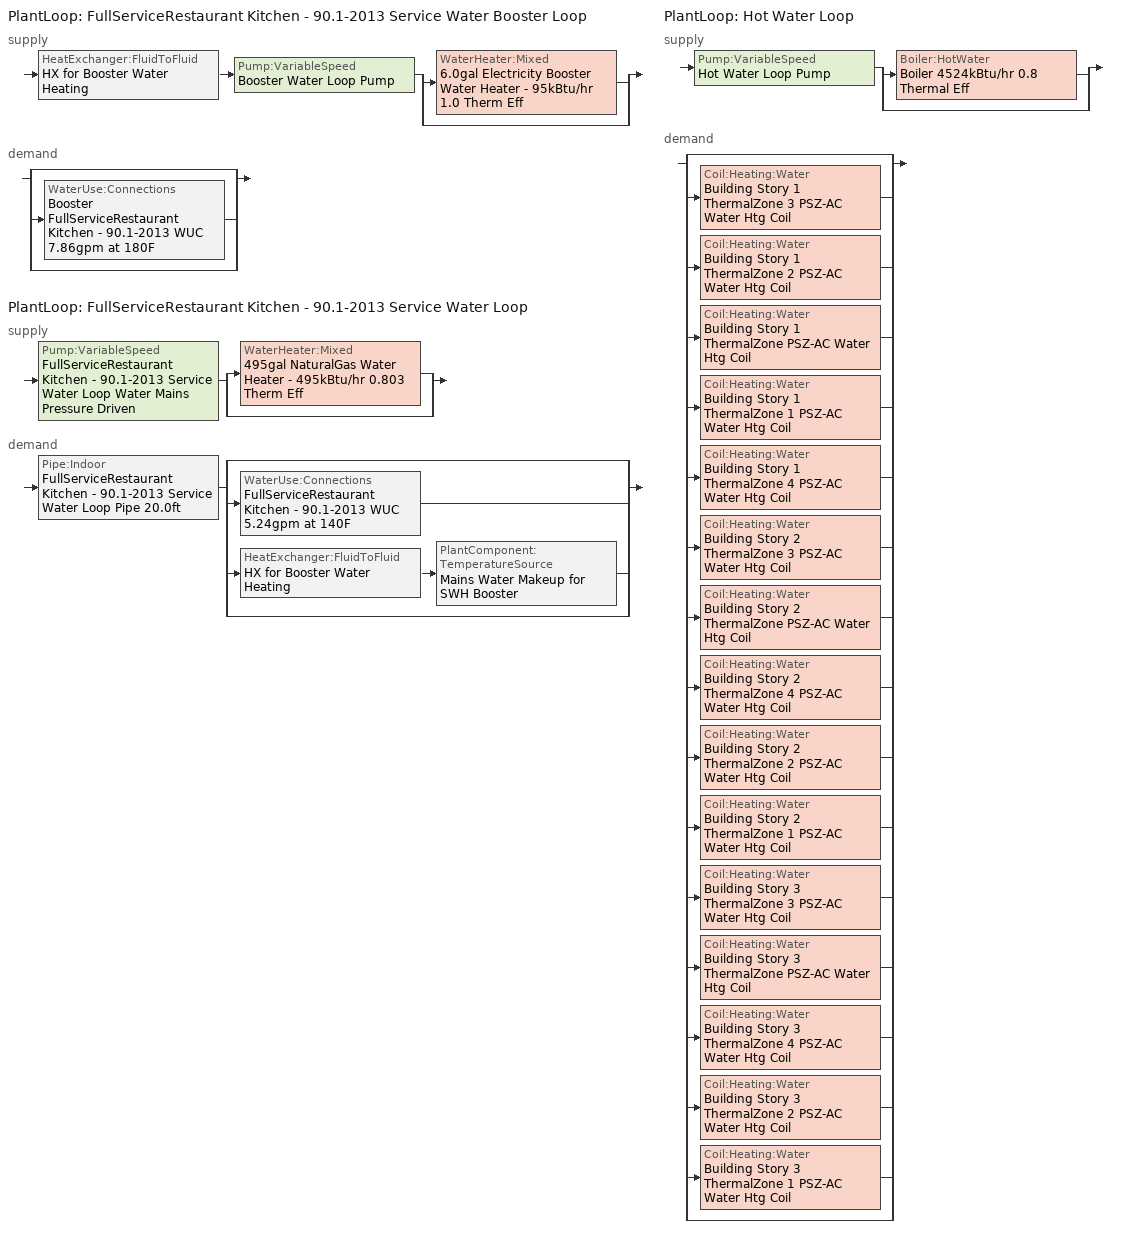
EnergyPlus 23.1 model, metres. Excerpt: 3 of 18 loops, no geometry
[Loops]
PlantLoop 'FullServiceRestaurant Kitchen - 90.1-2013 Service Water Booster Loop'
 supply: HeatExchanger:FluidToFluid 'HX for Booster Water Heating' > Pump:VariableSpeed 'Booster Water Loop Pump' > split
  | WaterHeater:Mixed '6.0gal Electricity Booster Water Heater - 95kBtu/hr 1.0 Therm Eff'
  | bypass
 demand: split
  | bypass
  | WaterUse:Connections 'Booster FullServiceRestaurant Kitchen - 90.1-2013 WUC 7.86gpm at 180F'
  | bypass
PlantLoop 'FullServiceRestaurant Kitchen - 90.1-2013 Service Water Loop'
 supply: Pump:VariableSpeed 'FullServiceRestaurant Kitchen - 90.1-2013 Service Water Loop Water Mains Pressure Driven' > split
  | WaterHeater:Mixed '495gal NaturalGas Water Heater - 495kBtu/hr 0.803 Therm Eff'
  | bypass
 demand: Pipe:Indoor 'FullServiceRestaurant Kitchen - 90.1-2013 Service Water Loop Pipe 20.0ft' > split
  | bypass
  | WaterUse:Connections 'FullServiceRestaurant Kitchen - 90.1-2013 WUC 5.24gpm at 140F'
  | HeatExchanger:FluidToFluid 'HX for Booster Water Heating' > PlantComponent:TemperatureSource 'Mains Water Makeup for SWH Booster'
  | bypass
PlantLoop 'Hot Water Loop'
 supply: Pump:VariableSpeed 'Hot Water Loop Pump' > split
  | Boiler:HotWater 'Boiler 4524kBtu/hr 0.8 Thermal Eff'
  | bypass
 demand: split
  | bypass
  | Coil:Heating:Water 'Building Story 1 ThermalZone 3 PSZ-AC Water Htg Coil'
  | Coil:Heating:Water 'Building Story 1 ThermalZone 2 PSZ-AC Water Htg Coil'
  | Coil:Heating:Water 'Building Story 1 ThermalZone PSZ-AC Water Htg Coil'
  | Coil:Heating:Water 'Building Story 1 ThermalZone 1 PSZ-AC Water Htg Coil'
  | Coil:Heating:Water 'Building Story 1 ThermalZone 4 PSZ-AC Water Htg Coil'
  | Coil:Heating:Water 'Building Story 2 ThermalZone 3 PSZ-AC Water Htg Coil'
  | Coil:Heating:Water 'Building Story 2 ThermalZone PSZ-AC Water Htg Coil'
  | Coil:Heating:Water 'Building Story 2 ThermalZone 4 PSZ-AC Water Htg Coil'
  | Coil:Heating:Water 'Building Story 2 ThermalZone 2 PSZ-AC Water Htg Coil'
  | Coil:Heating:Water 'Building Story 2 ThermalZone 1 PSZ-AC Water Htg Coil'
  | Coil:Heating:Water 'Building Story 3 ThermalZone 3 PSZ-AC Water Htg Coil'
  | Coil:Heating:Water 'Building Story 3 ThermalZone PSZ-AC Water Htg Coil'
  | Coil:Heating:Water 'Building Story 3 ThermalZone 4 PSZ-AC Water Htg Coil'
  | Coil:Heating:Water 'Building Story 3 ThermalZone 2 PSZ-AC Water Htg Coil'
  | Coil:Heating:Water 'Building Story 3 ThermalZone 1 PSZ-AC Water Htg Coil'
  | bypass
[Material]
Copper pipe 0.75in type L: Roughness=Smooth; Thickness {m}=0.001143; Conductivity {W/m-K}=386; Density {kg/m3}=8906.27; Specific Heat {J/kg-K}=385.1856; Thermal Absorptance=0.9; Solar Absorptance=0.7; Visible Absorptance=0.7
[Construction]
Uninsulated copper pipe 0.75in type L: Copper pipe 0.75in type L
[Coil:Heating:Water] Availability Schedule=Always On Discrete; U-Factor Times Area Value {W/K}=Autosize; Maximum Water Flow Rate {m3/s}=Autosize; Performance Input Method=UFactorTimesAreaAndDesignWaterFlowRate; Rated Capacity {W}=Autosize; Rated Inlet Water Temperature {C}=82.2222; Rated Inlet Air Temperature {C}=7.22222; Rated Outlet Water Temperature {C}=71.1111; Rated Outlet Air Temperature {C}=50; Rated Ratio for Air and Water Convection=0.5
Building Story 1 ThermalZone 1 PSZ-AC Water Htg Coil; Building Story 1 ThermalZone 2 PSZ-AC Water Htg Coil; Building Story 1 ThermalZone 3 PSZ-AC Water Htg Coil; Building Story 1 ThermalZone 4 PSZ-AC Water Htg Coil; Building Story 1 ThermalZone PSZ-AC Water Htg Coil; Building Story 2 ThermalZone 1 PSZ-AC Water Htg Coil; Building Story 2 ThermalZone 2 PSZ-AC Water Htg Coil; Building Story 2 ThermalZone 3 PSZ-AC Water Htg Coil; Building Story 2 ThermalZone 4 PSZ-AC Water Htg Coil; Building Story 2 ThermalZone PSZ-AC Water Htg Coil; Building Story 3 ThermalZone 1 PSZ-AC Water Htg Coil; Building Story 3 ThermalZone 2 PSZ-AC Water Htg Coil; Building Story 3 ThermalZone 3 PSZ-AC Water Htg Coil; Building Story 3 ThermalZone 4 PSZ-AC Water Htg Coil; Building Story 3 ThermalZone PSZ-AC Water Htg Coil
[PlantLoop] Fluid Type=Water; Maximum Loop Flow Rate {m3/s}=Autosize; Minimum Loop Flow Rate {m3/s}=0; Plant Loop Volume {m3}=Autocalculate; Load Distribution Scheme=Optimal; Plant Loop Demand Calculation Scheme=SingleSetpoint; Common Pipe Simulation=None
Name | Plant Equipment Operation Scheme | Maximum Loop Temperature {C} | Minimum Loop Temperature {C}
FullServiceRestaurant Kitchen - 90.1-2013 Service Water Booster Loop | FullServiceRestaurant Kitchen - 90.1-2013 Service Water Booster Loop Operation Schemes | 100 | 0
FullServiceRestaurant Kitchen - 90.1-2013 Service Water Loop | FullServiceRestaurant Kitchen - 90.1-2013 Service Water Loop Operation Schemes | 60 | 10
Hot Water Loop | Hot Water Loop Operation Schemes | 100 | 10
[Sizing:Plant] Loop Type=Heating; Sizing Option=NonCoincident; Zone Timesteps in Averaging Window=1; Coincident Sizing Factor Mode=None
Name | Design Loop Exit Temperature {C} | Loop Design Temperature Difference {deltaC}
FullServiceRestaurant Kitchen - 90.1-2013 Service Water Booster Loop | 82.2222 | 5
FullServiceRestaurant Kitchen - 90.1-2013 Service Water Loop | 60 | 5
Hot Water Loop | 82.2222 | 11.1111
[HeatExchanger:FluidToFluid]
HX for Booster Water Heating: Loop Demand Side Design Flow Rate {m3/s}=Autosize; Loop Supply Side Design Flow Rate {m3/s}=Autosize; Heat Exchange Model Type=Ideal; Heat Exchanger U-Factor Times Area Value {W/K}=Autosize; Control Type=UncontrolledOn; Minimum Temperature Difference to Activate Heat Exchanger {deltaC}=0.01; Heat Transfer Metering End Use Type=LoopToLoop; Component Override Cooling Control Temperature Mode=Loop; Sizing Factor=1; Operation Minimum Temperature Limit {C}=0; Operation Maximum Temperature Limit {C}=100
[Pump:VariableSpeed] Design Maximum Flow Rate {m3/s}=Autosize; Fraction of Motor Inefficiencies to Fluid Stream=0; Coefficient 1 of the Part Load Performance Curve=0; Coefficient 2 of the Part Load Performance Curve=3.2485; Coefficient 3 of the Part Load Performance Curve=-4.7443; Coefficient 4 of the Part Load Performance Curve=2.5294; Design Minimum Flow Rate {m3/s}=0; Pump Control Type=Intermittent; Skin Loss Radiative Fraction=0.5; Design Power Sizing Method=PowerPerFlowPerPressure; Design Electric Power per Unit Flow Rate {W/(m3/s)}=348701.1; Design Shaft Power per Unit Flow Rate per Unit Head {W/((m3/s)-Pa)}=1.28205; Design Minimum Flow Rate Fraction=0
Name | Design Pump Head {Pa} | Design Power Consumption {W} | Motor Efficiency
Booster Water Loop Pump | 0 | 0 | 1
FullServiceRestaurant Kitchen - 90.1-2013 Service Water Loop Water Mains Pressure Driven | 0.001 | Autosize | 0.7
Hot Water Loop Pump | 179344 | Autosize | 0.917
[WaterHeater:Mixed] Deadband Temperature Difference {deltaC}=2; Heater Control Type=Cycle; Heater Ignition Minimum Flow Rate {m3/s}=0; Heater Ignition Delay {s}=0; Off Cycle Parasitic Fuel Consumption Rate {W}=0; Off Cycle Parasitic Heat Fraction to Tank=0; On Cycle Parasitic Fuel Consumption Rate {W}=0; On Cycle Parasitic Heat Fraction to Tank=0; Ambient Temperature Indicator=Schedule; Off Cycle Loss Fraction to Zone=1; On Cycle Loss Fraction to Zone=1; Use Side Effectiveness=1; Source Side Effectiveness=1; Use Side Design Flow Rate {m3/s}=Autosize; Source Side Design Flow Rate {m3/s}=Autosize; Indirect Water Heating Recovery Time {hr}=1.5; Source Side Flow Control Mode=IndirectHeatPrimarySetpoint
Name | Tank Volume {m3} | Setpoint Temperature Schedule | Maximum Temperature Limit {C} | Heater Maximum Capacity {W} | Heater Fuel Type | Heater Thermal Efficiency | Off Cycle Parasitic Fuel Type | On Cycle Parasitic Fuel Type | Ambient Temperature Schedule | Off Cycle Loss Coefficient to Ambient Temperature {W/K} | On Cycle Loss Coefficient to Ambient Temperature {W/K}
6.0gal Electricity Booster Water Heater - 95kBtu/hr 1.0 Therm Eff | 0.0227125 | Service Water Booster Temp - 180.00000000000006F | 82.2222 | 27858.7 | Electricity | 1 | Electricity | Electricity | Water Heater Ambient Temp Schedule - 71.6 | 9.00886 | 9.00886
495gal NaturalGas Water Heater - 495kBtu/hr 0.803 Therm Eff | 1.87413 | Service Water Loop Temp - 140F | 60 | 145097 | NaturalGas | 0.803034 | NaturalGas | NaturalGas | Water Heater Ambient Temp Schedule - 71.6f | 14.1488 | 14.1488
[WaterHeater:Sizing] Design Mode=PeakDraw; Time Storage Can Meet Peak Draw {hr}=0.538503; Time for Tank Recovery {hr}=0; Nominal Tank Volume for Autosizing Plant Connections {m3}=1
6.0gal Electricity Booster Water Heater - 95kBtu/hr 1.0 Therm Eff; 495gal NaturalGas Water Heater - 495kBtu/hr 0.803 Therm Eff
[SetpointManager:Scheduled] Control Variable=Temperature
Name | Schedule | Setpoint Node or NodeList
Hot water booster setpoint manager | Service Water Booster Temp - 180.00000000000006F | FullServiceRestaurant Kitchen - 90.1-2013 Service Water Booster Loop Supply Outlet Node
Service hot water setpoint manager | Service Water Loop Temp - 140F | FullServiceRestaurant Kitchen - 90.1-2013 Service Water Loop Supply Outlet Node
Hot Water Loop Setpoint Manager | Hot Water Loop Temp - 180F | Hot Water Loop Supply Outlet Node
[WaterUse:Connections] Drain Water Heat Exchanger Type=None; Drain Water Heat Exchanger Destination=Plant
Name | Water Use Equipment 1
Booster FullServiceRestaurant Kitchen - 90.1-2013 WUC 7.86gpm at 180F | Booster FullServiceRestaurant Kitchen - 90.1-2013 Service Water Use 7.86gpm at 180F
FullServiceRestaurant Kitchen - 90.1-2013 WUC 5.24gpm at 140F | FullServiceRestaurant Kitchen - 90.1-2013 Service Water Use 5.24gpm at 140F
[WaterUse:Equipment] Flow Rate Fraction Schedule=RestaurantSitDown BLDG_SWH_SCH; Sensible Fraction Schedule=Fraction Sensible - 0.2; Latent Fraction Schedule=Fraction Latent - 0.05
Name | Peak Flow Rate {m3/s} | Target Temperature Schedule
Booster FullServiceRestaurant Kitchen - 90.1-2013 Service Water Use 7.86gpm at 180F | 0.000495801 | Mixed Water At Faucet Temp - 180F
FullServiceRestaurant Kitchen - 90.1-2013 Service Water Use 5.24gpm at 140F | 0.000330534 | Mixed Water At Faucet Temp - 140F
[PlantEquipmentOperationSchemes] Control Scheme 1 Schedule=Always On Discrete
Name | Control Scheme 1
FullServiceRestaurant Kitchen - 90.1-2013 Service Water Booster Loop Operation Schemes | FullServiceRestaurant Kitchen - 90.1-2013 Service Water Booster Loop Heating Operation Scheme
FullServiceRestaurant Kitchen - 90.1-2013 Service Water Loop Operation Schemes | FullServiceRestaurant Kitchen - 90.1-2013 Service Water Loop Heating Operation Scheme
Hot Water Loop Operation Schemes | Hot Water Loop Heating Operation Scheme
[PlantEquipmentOperation:HeatingLoad] Load Range 1 Lower Limit {W}=0; Load Range 1 Upper Limit {W}=1000000000
Name | Range 1 Equipment List
FullServiceRestaurant Kitchen - 90.1-2013 Service Water Booster Loop Heating Operation Scheme | FullServiceRestaurant Kitchen - 90.1-2013 Service Water Booster Loop Heating Equipment List
FullServiceRestaurant Kitchen - 90.1-2013 Service Water Loop Heating Operation Scheme | FullServiceRestaurant Kitchen - 90.1-2013 Service Water Loop Heating Equipment List
Hot Water Loop Heating Operation Scheme | Hot Water Loop Heating Equipment List
[PlantEquipmentList]
FullServiceRestaurant Kitchen - 90.1-2013 Service Water Booster Loop Heating Equipment List: HX for Booster Water Heating, 6.0gal Electricity Booster Water Heater - 95kBtu/hr 1.0 Therm Eff
FullServiceRestaurant Kitchen - 90.1-2013 Service Water Loop Heating Equipment List: 495gal NaturalGas Water Heater - 495kBtu/hr 0.803 Therm Eff
Hot Water Loop Heating Equipment List: Boiler 4524kBtu/hr 0.8 Thermal Eff
[Pipe:Indoor]
FullServiceRestaurant Kitchen - 90.1-2013 Service Water Loop Pipe 20.0ft: Construction=Uninsulated copper pipe 0.75in type L; Environment Type=Schedule; Ambient Temperature Schedule=FullServiceRestaurant Kitchen - 90.1-2013 Service Water Loop Piping Air Temp - 70F; Ambient Air Velocity Schedule=FullServiceRestaurant Kitchen - 90.1-2013 Service Water Loop Piping Air Velocity - 0.67mph; Pipe Inside Diameter {m}=0.019939; Pipe Length {m}=6.096
[PlantComponent:TemperatureSource]
Mains Water Makeup for SWH Booster: Design Volume Flow Rate {m3/s}=Autosize; Temperature Specification Type=Scheduled; Source Temperature {C}=8; Source Temperature Schedule=Mains Water Temperature
[Boiler:HotWater]
Boiler 4524kBtu/hr 0.8 Thermal Eff: Fuel Type=NaturalGas; Nominal Capacity {W}=Autosize; Nominal Thermal Efficiency=0.8; Efficiency Curve Temperature Evaluation Variable=LeavingBoiler; Normalized Boiler Efficiency Curve=Boiler with Minimum Turndown; Design Water Flow Rate {m3/s}=Autosize; Minimum Part Load Ratio=0; Maximum Part Load Ratio=1.2; Optimum Part Load Ratio=1; Water Outlet Upper Temperature Limit {C}=95; Boiler Flow Mode=LeavingSetpointModulated; Parasitic Electric Load {W}=0; Sizing Factor=1
[Schedule:Day:Interval]
Fraction Latent - 0.05 Default: No, 24:00, 0.05
Fraction Sensible - 0.2 Default: No, 24:00, 0.2
FullServiceRestaurant Kitchen - 90.1-2013 Service Water Loop Piping Air Temp - 70F Default: No, 24:00, 21.1111
FullServiceRestaurant Kitchen - 90.1-2013 Service Water Loop Piping Air Velocity - 0.67mph Default: No, 24:00, 0.3
Hot Water Loop Temp - 180F Default; Mixed Water At Faucet Temp - 180F Default; Service Water Booster Temp - 180.00000000000006F Default: No, 24:00, 82.2222
Mixed Water At Faucet Temp - 140F Default; Service Water Loop Temp - 140F Default: No, 24:00, 60
RestaurantSitDown BLDG_SWH_SCH Default: No, 01:00, 0.25, 06:00, 0, 10:00, 0.15, 12:00, 0.5, 14:00, 0.4, 17:00, 0.3, 18:00, 0.4, 20:00, 0.5, 21:00, 0.4, 22:00, 0.5, 23:00, 0.4, 24:00, 0.2
RestaurantSitDown BLDG_SWH_SCH SmrDsn|Wkdy Day; RestaurantSitDown BLDG_SWH_SCH Summer Design Day: No, 01:00, 0.2, 06:00, 0, 07:00, 0.15, 08:00, 0.6, 09:00, 0.55, 10:00, 0.45, 11:00, 0.4, 12:00, 0.45, 13:00, 0.4, 14:00, 0.35, 17:00, 0.3, 18:00, 0.4, 19:00, 0.55, 20:00, 0.6, 21:00, 0.5, 22:00, 0.55, 23:00, 0.45, 24:00, 0.25
RestaurantSitDown BLDG_SWH_SCH Winter Design Day; RestaurantSitDown BLDG_SWH_SCH WntrDsn|Sat Day: No, 01:00, 0.2, 06:00, 0, 09:00, 0.15, 10:00, 0.5, 11:00, 0.45, 13:00, 0.5, 14:00, 0.45, 16:00, 0.4, 17:00, 0.35, 18:00, 0.4, 20:00, 0.55, 21:00, 0.5, 22:00, 0.55, 23:00, 0.4, 24:00, 0.3
Water Heater Ambient Temp Schedule - 71.6 Default; Water Heater Ambient Temp Schedule - 71.6f Default: No, 24:00, 22
[Schedule:Week:Daily]
Fraction Latent - 0.05 Week Rule - Jan1-Dec31: Fraction Latent - 0.05 Default, Fraction Latent - 0.05 Default, Fraction Latent - 0.05 Default, Fraction Latent - 0.05 Default, Fraction Latent - 0.05 Default, Fraction Latent - 0.05 Default, Fraction Latent - 0.05 Default, Fraction Latent - 0.05 Default, Fraction Latent - 0.05 Default, Fraction Latent - 0.05 Default, Fraction Latent - 0.05 Default, Fraction Latent - 0.05 Default
Fraction Sensible - 0.2 Week Rule - Jan1-Dec31: Fraction Sensible - 0.2 Default, Fraction Sensible - 0.2 Default, Fraction Sensible - 0.2 Default, Fraction Sensible - 0.2 Default, Fraction Sensible - 0.2 Default, Fraction Sensible - 0.2 Default, Fraction Sensible - 0.2 Default, Fraction Sensible - 0.2 Default, Fraction Sensible - 0.2 Default, Fraction Sensible - 0.2 Default, Fraction Sensible - 0.2 Default, Fraction Sensible - 0.2 Default
FullServiceRestaurant Kitchen - 90.1-2013 Service Water Loop Piping Air Temp - 70F Week Rule - Jan1-Dec31: FullServiceRestaurant Kitchen - 90.1-2013 Service Water Loop Piping Air Temp - 70F Default, FullServiceRestaurant Kitchen - 90.1-2013 Service Water Loop Piping Air Temp - 70F Default, FullServiceRestaurant Kitchen - 90.1-2013 Service Water Loop Piping Air Temp - 70F Default, FullServiceRestaurant Kitchen - 90.1-2013 Service Water Loop Piping Air Temp - 70F Default, FullServiceRestaurant Kitchen - 90.1-2013 Service Water Loop Piping Air Temp - 70F Default, FullServiceRestaurant Kitchen - 90.1-2013 Service Water Loop Piping Air Temp - 70F Default, FullServiceRestaurant Kitchen - 90.1-2013 Service Water Loop Piping Air Temp - 70F Default, FullServiceRestaurant Kitchen - 90.1-2013 Service Water Loop Piping Air Temp - 70F Default, FullServiceRestaurant Kitchen - 90.1-2013 Service Water Loop Piping Air Temp - 70F Default, FullServiceRestaurant Kitchen - 90.1-2013 Service Water Loop Piping Air Temp - 70F Default, FullServiceRestaurant Kitchen - 90.1-2013 Service Water Loop Piping Air Temp - 70F Default, FullServiceRestaurant Kitchen - 90.1-2013 Service Water Loop Piping Air Temp - 70F Default
FullServiceRestaurant Kitchen - 90.1-2013 Service Water Loop Piping Air Velocity - 0.67mph Week Rule - Jan1-Dec31: FullServiceRestaurant Kitchen - 90.1-2013 Service Water Loop Piping Air Velocity - 0.67mph Default, FullServiceRestaurant Kitchen - 90.1-2013 Service Water Loop Piping Air Velocity - 0.67mph Default, FullServiceRestaurant Kitchen - 90.1-2013 Service Water Loop Piping Air Velocity - 0.67mph Default, FullServiceRestaurant Kitchen - 90.1-2013 Service Water Loop Piping Air Velocity - 0.67mph Default, FullServiceRestaurant Kitchen - 90.1-2013 Service Water Loop Piping Air Velocity - 0.67mph Default, FullServiceRestaurant Kitchen - 90.1-2013 Service Water Loop Piping Air Velocity - 0.67mph Default, FullServiceRestaurant Kitchen - 90.1-2013 Service Water Loop Piping Air Velocity - 0.67mph Default, FullServiceRestaurant Kitchen - 90.1-2013 Service Water Loop Piping Air Velocity - 0.67mph Default, FullServiceRestaurant Kitchen - 90.1-2013 Service Water Loop Piping Air Velocity - 0.67mph Default, FullServiceRestaurant Kitchen - 90.1-2013 Service Water Loop Piping Air Velocity - 0.67mph Default, FullServiceRestaurant Kitchen - 90.1-2013 Service Water Loop Piping Air Velocity - 0.67mph Default, FullServiceRestaurant Kitchen - 90.1-2013 Service Water Loop Piping Air Velocity - 0.67mph Default
Hot Water Loop Temp - 180F Week Rule - Jan1-Dec31: Hot Water Loop Temp - 180F Default, Hot Water Loop Temp - 180F Default, Hot Water Loop Temp - 180F Default, Hot Water Loop Temp - 180F Default, Hot Water Loop Temp - 180F Default, Hot Water Loop Temp - 180F Default, Hot Water Loop Temp - 180F Default, Hot Water Loop Temp - 180F Default, Hot Water Loop Temp - 180F Default, Hot Water Loop Temp - 180F Default, Hot Water Loop Temp - 180F Default, Hot Water Loop Temp - 180F Default
Mixed Water At Faucet Temp - 140F Week Rule - Jan1-Dec31: Mixed Water At Faucet Temp - 140F Default, Mixed Water At Faucet Temp - 140F Default, Mixed Water At Faucet Temp - 140F Default, Mixed Water At Faucet Temp - 140F Default, Mixed Water At Faucet Temp - 140F Default, Mixed Water At Faucet Temp - 140F Default, Mixed Water At Faucet Temp - 140F Default, Mixed Water At Faucet Temp - 140F Default, Mixed Water At Faucet Temp - 140F Default, Mixed Water At Faucet Temp - 140F Default, Mixed Water At Faucet Temp - 140F Default, Mixed Water At Faucet Temp - 140F Default
Mixed Water At Faucet Temp - 180F Week Rule - Jan1-Dec31: Mixed Water At Faucet Temp - 180F Default, Mixed Water At Faucet Temp - 180F Default, Mixed Water At Faucet Temp - 180F Default, Mixed Water At Faucet Temp - 180F Default, Mixed Water At Faucet Temp - 180F Default, Mixed Water At Faucet Temp - 180F Default, Mixed Water At Faucet Temp - 180F Default, Mixed Water At Faucet Temp - 180F Default, Mixed Water At Faucet Temp - 180F Default, Mixed Water At Faucet Temp - 180F Default, Mixed Water At Faucet Temp - 180F Default, Mixed Water At Faucet Temp - 180F Default
RestaurantSitDown BLDG_SWH_SCH Week Rule - Jan1-Dec31: RestaurantSitDown BLDG_SWH_SCH Default, RestaurantSitDown BLDG_SWH_SCH SmrDsn|Wkdy Day, RestaurantSitDown BLDG_SWH_SCH SmrDsn|Wkdy Day, RestaurantSitDown BLDG_SWH_SCH SmrDsn|Wkdy Day, RestaurantSitDown BLDG_SWH_SCH SmrDsn|Wkdy Day, RestaurantSitDown BLDG_SWH_SCH SmrDsn|Wkdy Day, RestaurantSitDown BLDG_SWH_SCH WntrDsn|Sat Day, RestaurantSitDown BLDG_SWH_SCH Default, RestaurantSitDown BLDG_SWH_SCH Summer Design Day, RestaurantSitDown BLDG_SWH_SCH Winter Design Day, RestaurantSitDown BLDG_SWH_SCH Default, RestaurantSitDown BLDG_SWH_SCH Default
Service Water Booster Temp - 180.00000000000006F Week Rule - Jan1-Dec31: Service Water Booster Temp - 180.00000000000006F Default, Service Water Booster Temp - 180.00000000000006F Default, Service Water Booster Temp - 180.00000000000006F Default, Service Water Booster Temp - 180.00000000000006F Default, Service Water Booster Temp - 180.00000000000006F Default, Service Water Booster Temp - 180.00000000000006F Default, Service Water Booster Temp - 180.00000000000006F Default, Service Water Booster Temp - 180.00000000000006F Default, Service Water Booster Temp - 180.00000000000006F Default, Service Water Booster Temp - 180.00000000000006F Default, Service Water Booster Temp - 180.00000000000006F Default, Service Water Booster Temp - 180.00000000000006F Default
Service Water Loop Temp - 140F Week Rule - Jan1-Dec31: Service Water Loop Temp - 140F Default, Service Water Loop Temp - 140F Default, Service Water Loop Temp - 140F Default, Service Water Loop Temp - 140F Default, Service Water Loop Temp - 140F Default, Service Water Loop Temp - 140F Default, Service Water Loop Temp - 140F Default, Service Water Loop Temp - 140F Default, Service Water Loop Temp - 140F Default, Service Water Loop Temp - 140F Default, Service Water Loop Temp - 140F Default, Service Water Loop Temp - 140F Default
Water Heater Ambient Temp Schedule - 71.6 Week Rule - Jan1-Dec31: Water Heater Ambient Temp Schedule - 71.6 Default, Water Heater Ambient Temp Schedule - 71.6 Default, Water Heater Ambient Temp Schedule - 71.6 Default, Water Heater Ambient Temp Schedule - 71.6 Default, Water Heater Ambient Temp Schedule - 71.6 Default, Water Heater Ambient Temp Schedule - 71.6 Default, Water Heater Ambient Temp Schedule - 71.6 Default, Water Heater Ambient Temp Schedule - 71.6 Default, Water Heater Ambient Temp Schedule - 71.6 Default, Water Heater Ambient Temp Schedule - 71.6 Default, Water Heater Ambient Temp Schedule - 71.6 Default, Water Heater Ambient Temp Schedule - 71.6 Default
Water Heater Ambient Temp Schedule - 71.6f Week Rule - Jan1-Dec31: Water Heater Ambient Temp Schedule - 71.6f Default, Water Heater Ambient Temp Schedule - 71.6f Default, Water Heater Ambient Temp Schedule - 71.6f Default, Water Heater Ambient Temp Schedule - 71.6f Default, Water Heater Ambient Temp Schedule - 71.6f Default, Water Heater Ambient Temp Schedule - 71.6f Default, Water Heater Ambient Temp Schedule - 71.6f Default, Water Heater Ambient Temp Schedule - 71.6f Default, Water Heater Ambient Temp Schedule - 71.6f Default, Water Heater Ambient Temp Schedule - 71.6f Default, Water Heater Ambient Temp Schedule - 71.6f Default, Water Heater Ambient Temp Schedule - 71.6f Default
[Schedule:Year]
Fraction Latent - 0.05: Fraction Latent - 0.05 Week Rule - Jan1-Dec31, 1, 1, 12, 31
Fraction Sensible - 0.2: Fraction Sensible - 0.2 Week Rule - Jan1-Dec31, 1, 1, 12, 31
FullServiceRestaurant Kitchen - 90.1-2013 Service Water Loop Piping Air Temp - 70F: FullServiceRestaurant Kitchen - 90.1-2013 Service Water Loop Piping Air Temp - 70F Week Rule - Jan1-Dec31, 1, 1, 12, 31
FullServiceRestaurant Kitchen - 90.1-2013 Service Water Loop Piping Air Velocity - 0.67mph: FullServiceRestaurant Kitchen - 90.1-2013 Service Water Loop Piping Air Velocity - 0.67mph Week Rule - Jan1-Dec31, 1, 1, 12, 31
Hot Water Loop Temp - 180F: Hot Water Loop Temp - 180F Week Rule - Jan1-Dec31, 1, 1, 12, 31
Mixed Water At Faucet Temp - 140F: Mixed Water At Faucet Temp - 140F Week Rule - Jan1-Dec31, 1, 1, 12, 31
Mixed Water At Faucet Temp - 180F: Mixed Water At Faucet Temp - 180F Week Rule - Jan1-Dec31, 1, 1, 12, 31
RestaurantSitDown BLDG_SWH_SCH: RestaurantSitDown BLDG_SWH_SCH Week Rule - Jan1-Dec31, 1, 1, 12, 31
Service Water Booster Temp - 180.00000000000006F: Service Water Booster Temp - 180.00000000000006F Week Rule - Jan1-Dec31, 1, 1, 12, 31
Service Water Loop Temp - 140F: Service Water Loop Temp - 140F Week Rule - Jan1-Dec31, 1, 1, 12, 31
Water Heater Ambient Temp Schedule - 71.6: Water Heater Ambient Temp Schedule - 71.6 Week Rule - Jan1-Dec31, 1, 1, 12, 31
Water Heater Ambient Temp Schedule - 71.6f: Water Heater Ambient Temp Schedule - 71.6f Week Rule - Jan1-Dec31, 1, 1, 12, 31
[Schedule:Constant]
Always On Discrete: OnOff, 1
Mains Water Temperature: Temperature, 10
[Curve:Cubic]
Boiler with Minimum Turndown: Coefficient1 Constant=0.7791; Coefficient2 x=1.4745; Coefficient3 x**2=-2.5795; Coefficient4 x**3=1.3467; Minimum Value of x=0; Maximum Value of x=1.3
